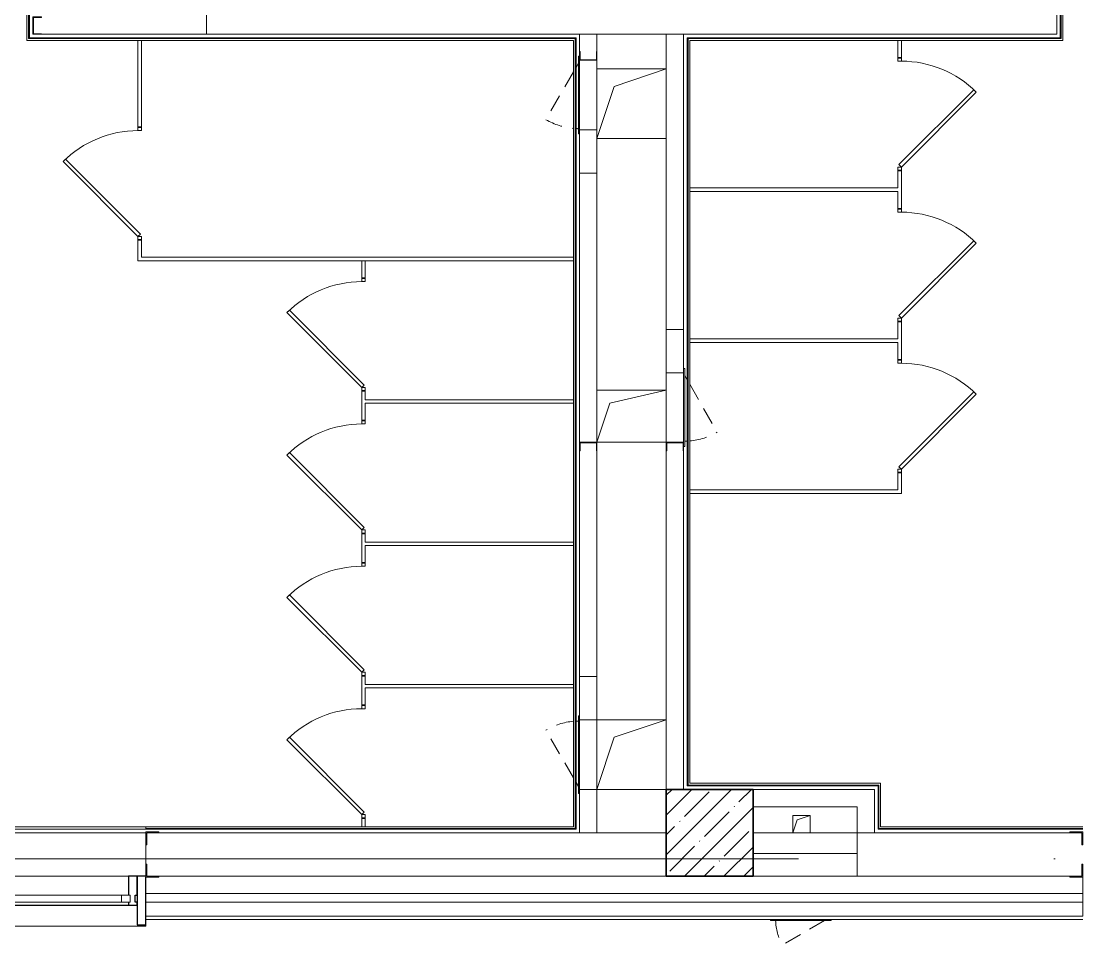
# Model space of a CAD drawing. Header units: millimetres. Extents: x 5993 to 95364, y 94667 to 143522.
# Drawn here: x 42367.9 to 42865.8, y 113910.1 to 114343.1 of the extents above; entities that cross this region are included whole.
import ezdxf

# ---------------------------------------------------------------- set-up
doc = ezdxf.new("R2010")
doc.units = ezdxf.units.MM
for name, pattern in [('200_ШТРИХ__ш1_п0_6_', [160, 100, -60]), ('200_ШТРИХ_ш1п0_6_', [160, 100, -60]), ('50_200_ШТРИХ_1Т_ш5_п1_п1_', [1400, 1000, -200, 0, -200]), ('Штрих короткий', [300, 150, -150])]:
    doc.linetypes.add(name, pattern=pattern)
for name, color, linetype, lineweight in [('0-2', 7, 'Continuous', 9), ('S-GRID-____-OTLN-1', 7, '50_200_ШТРИХ_1Т_ш5_п1_п1_', 9), ('Импосты витража', 7, 'Continuous', 9), ('Импосты витража-1', 7, 'Continuous', 25), ('Каркас_Импост', 7, 'Continuous', 13), ('Каркас_Импост-1', 7, 'Continuous', 9), ('Несущие колонны', 7, 'Continuous', 9), ('Несущие колонны-1', 7, 'Continuous', 35), ('Обобщенные модели', 7, 'Continuous', 9), ('Общие ребра', 7, 'Continuous', 9), ('Окна', 7, 'Continuous', 9), ('Открывание в плане-1', 7, '200_ШТРИХ__ш1_п0_6_', 9), ('Открывание-1', 7, 'Continuous', 9), ('Панель-1', 7, 'Continuous', 9), ('Перемычка-1', 7, 'Штрих короткий', 9), ('Перемычка_Пунктирные линии-1', 7, '200_ШТРИХ_ш1п0_6_', 9), ('Проем', 7, 'Continuous', 35), ('Стены', 7, 'Continuous', 9), ('Стены-1', 7, 'Continuous', 13)]:
    doc.layers.add(name, color=color, linetype=linetype, lineweight=lineweight)

# ---------------------------------------------------------------- blocks, each defined once
blk = doc.blocks.new('DOR_ДУ_распашная__1Ст_Прямоугольная_ШЕР - Вн_650х2100h_Кабинки С_у-17949503-АИ2_01_План напольных покрытий и плинтусов 1го этажа _Часть 2_')
at = {"layer": 'Каркас_Импост'}
for p, q in [((-305, 10), (-325, 10)), ((-305, -10), (-305, 10)), ((305, 10), (305, -10)), ((325, 10), (305, 10)), ((-325, -10), (-305, -10)), ((305, -10), (325, -10))]:
    blk.add_line(p, q, dxfattribs=at)
at = {"layer": 'Открывание-1'}
blk.add_arc((305, 10), 610, 135, 180, dxfattribs=at)
at = {"layer": 'Панель-1'}
for p, q in [((-126.3, 441.3), (-140.5, 427.2)), ((305, 10), (-126.3, 441.3)), ((-140.5, 427.2), (290.9, -4.1)), ((290.9, -4.1), (305, 10))]:
    blk.add_line(p, q, dxfattribs=at)
at = {"layer": 'Проем'}
for p, q in [((-325, 10), (-325, -10)), ((325, -10), (325, 10))]:
    blk.add_line(p, q, dxfattribs=at)
blk = doc.blocks.new('DOR_ДУ_распашная__1Ст_Прямоугольная_ШЕР - Вн_650х2100h_Кабинки С_у-19996353-АИ2_01_План напольных покрытий и плинтусов 1го этажа _Часть 2_')
at = {"layer": 'Каркас_Импост'}
for p, q in [((-305, 10), (-325, 10)), ((-305, -10), (-305, 10)), ((305, 10), (305, -10)), ((325, 10), (305, 10)), ((-325, -10), (-305, -10)), ((305, -10), (325, -10))]:
    blk.add_line(p, q, dxfattribs=at)
at = {"layer": 'Открывание-1'}
blk.add_arc((-305, 10), 610, 360, 45, dxfattribs=at)
at = {"layer": 'Панель-1'}
for p, q in [((126.3, 441.3), (-305, 10)), ((140.5, 427.2), (126.3, 441.3)), ((-290.9, -4.1), (140.5, 427.2)), ((-305, 10), (-290.9, -4.1))]:
    blk.add_line(p, q, dxfattribs=at)
at = {"layer": 'Проем'}
for p, q in [((-325, 10), (-325, -10)), ((325, -10), (325, 10))]:
    blk.add_line(p, q, dxfattribs=at)
blk = doc.blocks.new('DOR_ДУ_распашная__1Ст_Прямоугольная_ШЕР - Вн_650х2100h_Кабинки С_у-17949507-АИ2_01_План напольных покрытий и плинтусов 1го этажа _Часть 2_')
at = {"layer": 'Каркас_Импост'}
for p, q in [((-325, 10), (-305, 10)), ((-305, 10), (-305, -10)), ((305, 10), (325, 10)), ((305, -10), (305, 10)), ((-305, -10), (-325, -10)), ((325, -10), (305, -10))]:
    blk.add_line(p, q, dxfattribs=at)
at = {"layer": 'Открывание-1'}
blk.add_arc((305, -10), 610, 180, 225, dxfattribs=at)
at = {"layer": 'Панель-1'}
for p, q in [((-140.5, -427.2), (290.9, 4.1)), ((290.9, 4.1), (305, -10)), ((305, -10), (-126.3, -441.3)), ((-126.3, -441.3), (-140.5, -427.2))]:
    blk.add_line(p, q, dxfattribs=at)
at = {"layer": 'Проем'}
for p, q in [((-325, -10), (-325, 10)), ((325, 10), (325, -10))]:
    blk.add_line(p, q, dxfattribs=at)
blk = doc.blocks.new('BSC_Колонна _Прямоугольная - 500х500-V70-АИ2_01_План напольных покрытий и плинтусов 1го этажа _Часть 2_')
at = {"layer": 'Несущие колонны'}
h = blk.add_hatch(dxfattribs=at)
h.set_pattern_fill('FP_80', color=256, style=0, pattern_type=2)
h.set_pattern_definition([(45, (-13000, -150), (-114.0493, 114.0493), []), (45, (-12885.95, -150), (-114.0493, 114.0493), [201.612, -40.322, 3.353, -36.97])])
h.paths.add_polyline_path([(-250, -250), (250, -250), (250, 250), (-250, 250), (-250, 200.1)], flags=0)
at = {"layer": 'Несущие колонны-1'}
for p, q in [((250, 250), (-250, 250)), ((-250, 250), (-250, -250)), ((250, -250), (250, 250)), ((-250, -250), (250, -250))]:
    blk.add_line(p, q, dxfattribs=at)
blk = doc.blocks.new('Проем_Дверь_Прямоугольный - 1000х2700h_витражные проемы-25985460-АИ2_01_План напольных покрытий и плинтусов 1го этажа _Часть 2_')
at = {"layer": 'Перемычка-1'}
for p, q in [((500, 125), (-500, 125)), ((500, -125), (-500, -125))]:
    blk.add_line(p, q, dxfattribs=at)
blk = doc.blocks.new('PNS_Панель прямоугольная2 - Нр_Стекло - 40мм-26233822-АИ2_01_План напольных покрытий и плинтусов 1го этажа _Часть 2_')
at = {"layer": 'Каркас_Импост'}
for p, q in [((-410, 0), (-410, 40)), ((-410, 40), (-360, 40)), ((-360, 40), (-360, 0)), ((410, 40), (360, 40)), ((360, 40), (360, 0)), ((410, 0), (410, 40)), ((-360, 0), (-410, 0)), ((360, 0), (410, 0))]:
    blk.add_line(p, q, dxfattribs=at)
at = {"layer": 'Каркас_Импост-1'}
for p, q in [((-360, 40), (360, 40)), ((-360, 0), (360, 0))]:
    blk.add_line(p, q, dxfattribs=at)
blk = doc.blocks.new('Прямоугольный импост - Откос НВФ_50х280 мм-V155-АИ2_01_План напольных покрытий и плинтусов 1го этажа _Часть 2_')
at = {"layer": 'Импосты витража-1'}
for p, q in [((-50, 130), (0, 130)), ((-50, -150), (-50, 130)), ((0, 130), (0, -144)), ((0, -150), (-50, -150))]:
    blk.add_line(p, q, dxfattribs=at)
blk = doc.blocks.new('Прямоугольный импост - Импост структурный с накладкой - 150мм-V143-АИ2_01_План напольных покрытий и плинтусов 1го этажа _Часть 2_')
at = {"layer": 'Импосты витража-1'}
for p, q in [((-25, 0), (-25, 17)), ((-25, 17), (25, 17)), ((25, 0), (15, 0)), ((15, 0), (15, -40)), ((25, 17), (25, 0)), ((-25, -150), (-25, -40)), ((15, -40), (25, -40)), ((25, -40), (25, -150)), ((25, -150), (-25, -150))]:
    blk.add_line(p, q, dxfattribs=at)
blk = doc.blocks.new('Прямоугольный импост - Импост структурный с накладкой - 150мм-25656008-АИ2_01_План напольных покрытий и плинтусов 1го этажа _Часть 2_')
at = {"layer": 'Импосты витража'}
for p, q in [((8850, -100), (9650, -100)), ((8850, -267), (9650, -267))]:
    blk.add_line(p, q, dxfattribs=at)
blk = doc.blocks.new('Фахверк_СКБ_Уголок - 250_2700-27497298-АИ2_01_План напольных покрытий и плинтусов 1го этажа _Часть 2_')
at = {"layer": 'Обобщенные модели'}
for p, q in [((200, 181), (125, 181)), ((125, 181), (125, 106)), ((131, 106), (131, 175)), ((131, 175), (200, 175)), ((200, 175), (200, 181)), ((125, 106), (131, 106)), ((131, -6), (125, -6)), ((125, -6), (125, -81)), ((131, -75), (131, -6)), ((125, -81), (200, -81)), ((200, -75), (131, -75)), ((200, -81), (200, -75))]:
    blk.add_line(p, q, dxfattribs=at)
blk = doc.blocks.new('154_Фахверк_СКБ_Швеллер - Тип_100_4010-27789772-АИ2_01_План напольных покрытий и плинтусов 1го этажа _Часть 2_')
at = {"layer": 'Обобщенные модели'}
for p, q in [((175, 50), (125, 50)), ((125, 50), (125, -50)), ((128, 47), (175, 47)), ((128, -47), (128, 47)), ((175, 47), (175, 50)), ((125, -50), (175, -50)), ((175, -47), (128, -47)), ((175, -50), (175, -47))]:
    blk.add_line(p, q, dxfattribs=at)
blk = doc.blocks.new('AR_Отверстие Ниша - Лючок-32401328-АИ2_01_План напольных покрытий и плинтусов 1го этажа _Часть 2_')
at = {"layer": 'Окна'}
for p, q in [((200, 50), (-200, 50)), ((200, -50), (200, 50)), ((-200, -50), (200, -50))]:
    blk.add_line(p, q, dxfattribs=at)
blk = doc.blocks.new('Л_Общий_Лючок - Лючок-V183-АИ2_01_План напольных покрытий и плинтусов 1го этажа _Часть 2_')
at = {"layer": 'Окна'}
for p, q in [((424, 6), (-24, 6)), ((-24, 6), (-24, 0)), ((-24, 0), (0, 0)), ((424, 6), (424, 0))]:
    blk.add_line(p, q, dxfattribs=at)
at = {"layer": 'Открывание в плане-1'}
for p, q in [((66.6, 35), (342, 194)), ((16.4, 6), (40.6, 20))]:
    blk.add_line(p, q, dxfattribs=at)
for start, end in [(5.19477, 30), (0.89053, 2.96844)]:
    blk.add_arc((6, 0), 388, start, end, dxfattribs=at)
blk = doc.blocks.new('AR_Отверстие Ниша - Лючок-32401394-АИ2_01_План напольных покрытий и плинтусов 1го этажа _Часть 2_')
at = {"layer": 'Окна'}
for p, q in [((-200, 50), (200, 50)), ((-200, -50), (-200, 50)), ((200, 50), (200, -50)), ((200, -50), (-200, -50))]:
    blk.add_line(p, q, dxfattribs=at)
blk = doc.blocks.new('Л_Общий_Лючок - Лючок-V187-АИ2_01_План напольных покрытий и плинтусов 1го этажа _Часть 2_')
at = {"layer": 'Окна'}
for p, q in [((-24, 0), (-24, -6)), ((0, 0), (-24, 0)), ((424, 0), (400, 0)), ((424, 0), (424, -6)), ((-24, -6), (424, -6))]:
    blk.add_line(p, q, dxfattribs=at)
at = {"layer": 'Открывание в плане-1'}
for p, q in [((333.4, -35), (58, -194)), ((383.6, -6), (359.4, -20))]:
    blk.add_line(p, q, dxfattribs=at)
for start, end in [(180.89053, 182.96844), (185.19477, 210)]:
    blk.add_arc((394, 0), 388, start, end, dxfattribs=at)
blk = doc.blocks.new('AR_Отверстие Ниша - Лючок-32401362-АИ2_01_План напольных покрытий и плинтусов 1го этажа _Часть 2_')
at = {"layer": 'Окна'}
for p, q in [((-200, 50), (200, 50)), ((-200, -50), (-200, 50)), ((200, -50), (-200, -50))]:
    blk.add_line(p, q, dxfattribs=at)
blk = doc.blocks.new('Л_Общий_Лючок - Лючок-29684007-АИ2_01_План напольных покрытий и плинтусов 1го этажа _Часть 2_')
at = {"layer": 'Окна'}
for p, q in [((-24, 0), (-24, -6)), ((424, 0), (400, 0)), ((424, 0), (424, -6)), ((-24, -6), (424, -6))]:
    blk.add_line(p, q, dxfattribs=at)
at = {"layer": 'Открывание в плане-1'}
for p, q in [((16.4, -6), (40.6, -20)), ((66.6, -35), (342, -194))]:
    blk.add_line(p, q, dxfattribs=at)
for start, end in [(330, 354.80523), (357.03156, 359.10947)]:
    blk.add_arc((6, 0), 388, start, end, dxfattribs=at)
blk = doc.blocks.new('АР_Перемычка1 - АР_Перемычка 2-29735980-АИ2_01_План напольных покрытий и плинтусов 1го этажа _Часть 2_')
at = {"layer": 'Перемычка_Пунктирные линии-1'}
for p, q in [((400, 50), (650, 50)), ((650, 50), (650, -50)), ((400, -50), (650, -50))]:
    blk.add_line(p, q, dxfattribs=at)
blk = doc.blocks.new('АР_Перемычка1 - АР_Перемычка 2-29736470-АИ2_01_План напольных покрытий и плинтусов 1го этажа _Часть 2_')
at = {"layer": 'Перемычка_Пунктирные линии-1'}
for p, q in [((-250, 50), (0, 50)), ((-250, 50), (-250, -50)), ((-250, -50), (0, -50))]:
    blk.add_line(p, q, dxfattribs=at)
blk = doc.blocks.new('АР_Перемычка1 - АР_Перемычка 2-29726355-АИ2_01_План напольных покрытий и плинтусов 1го этажа _Часть 2_')
at = {"layer": 'Перемычка_Пунктирные линии-1'}
for p, q in [((-250, 50), (0, 50)), ((-250, 50), (-250, -50)), ((400, 50), (650, 50)), ((650, -50), (650, 50)), ((-250, -50), (0, -50)), ((400, -50), (650, -50))]:
    blk.add_line(p, q, dxfattribs=at)
blk = doc.blocks.new('154_Фахверк_СКБ_Швеллер - Тип_100_4010_1-28088705-АИ2_01_План напольных покрытий и плинтусов 1го этажа _Часть 2_')
at = {"layer": 'Обобщенные модели'}
for p, q in [((175, 50), (125, 50)), ((125, 50), (125, -50)), ((128, 47), (175, 47)), ((128, -47), (128, 47)), ((175, 47), (175, 50)), ((125, -50), (175, -50)), ((175, -47), (128, -47)), ((175, -50), (175, -47))]:
    blk.add_line(p, q, dxfattribs=at)
blk = doc.blocks.new('AR_Отверстие прямоугольное _в плите_ - AR_Отверстие прямоугольное _в плите_-30459211-АИ2_01_План напольных покрытий и плинтусов 1го этажа _Часть 2_')
at = {"layer": 'Обобщенные модели'}
for p, q in [((200, 200), (-200, 200)), ((-100, 100), (200, 200)), ((-200, -200), (-100, 100)), ((-200, -200), (200, -200))]:
    blk.add_line(p, q, dxfattribs=at)
blk = doc.blocks.new('AR_Отверстие прямоугольное _в плите_ - AR_Отверстие прямоугольное _в плите_-V203-АИ2_01_План напольных покрытий и плинтусов 1го этажа _Часть 2_')
at = {"layer": 'Обобщенные модели'}
for p, q in [((200, 150), (-200, 150)), ((-125, 75), (200, 150)), ((-200, -150), (-125, 75)), ((-200, -150), (200, -150))]:
    blk.add_line(p, q, dxfattribs=at)
blk = doc.blocks.new('AR_Отверстие прямоугольное _в плите_ - AR_Отверстие прямоугольное _в плите_-30459868-АИ2_01_План напольных покрытий и плинтусов 1го этажа _Часть 2_')
at = {"layer": 'Обобщенные модели'}
for p, q in [((50, 50), (-50, 50)), ((-50, 50), (-50, -50)), ((-50, -50), (-25, 25)), ((-25, 25), (50, 50)), ((50, -50), (50, 50))]:
    blk.add_line(p, q, dxfattribs=at)
blk = doc.blocks.new('DOR_Люк-Решетка_Прямоугольный - Люк_300х400h ПЛК_цоколь-28750901-АИ2_01_План напольных покрытий и плинтусов 1го этажа _Часть 2_')
at = {"layer": 'Каркас_Импост-1'}
for p, q in [((-175, 10), (-175, 15)), ((175, 15), (-175, 15)), ((175, 15), (175, 10))]:
    blk.add_line(p, q, dxfattribs=at)
at = {"layer": 'Открывание в плане-1'}
blk.add_line((-136.3, 15), (106.1, 155), dxfattribs=at)
blk.add_arc((-145, 10), 290, 0.99289, 30, dxfattribs=at)
blk = doc.blocks.new('Отлив_СКБ - Отлив витража_120_НВФ-31885283-АИ2_01_План напольных покрытий и плинтусов 1го этажа _Часть 2_')
at = {"layer": 'Окна'}
for p, q in [((950, -2), (50, -2)), ((0, -120), (0, -113)), ((0, -120), (1000, -120)), ((1000, -113), (1000, -120))]:
    blk.add_line(p, q, dxfattribs=at)

msp = doc.modelspace()

# ---------------------------------------------------------------- linework, layer by layer
at = {"layer": 'S-GRID-____-OTLN-1', "color": 251, "ltscale": 0.6, "true_color": 0x636466}
msp.add_line((50293.31, 113950.37), (41443.97, 113950.37), dxfattribs=at)
at = {"layer": 'Общие ребра'}
for p, q in [((42855.64, 114575.08), (42855.64, 114335.37)), ((42371.33, 114335.37), (42371.33, 114346.77)), ((42371.33, 114334.97), (42371.33, 114335.37)), ((42627.73, 114334.97), (42371.33, 114334.97)), ((42627.73, 114334.97), (42627.73, 114334.15)), ((42627.73, 113964.62), (42627.73, 114334.15)), ((42680.64, 113984.97), (42680.64, 114334.97)), ((42680.64, 114334.97), (42681.45, 114334.97)), ((42681.45, 114334.97), (42855.64, 114334.97)), ((42855.64, 114335.37), (42855.64, 114334.97)), ((42681.45, 113984.97), (42680.64, 113984.97)), ((42769.77, 113984.97), (42681.45, 113984.97)), ((42769.77, 113984.97), (42770.17, 113984.97)), ((42770.17, 113964.62), (42770.17, 113984.97)), ((42626.92, 113964.62), (42426.28, 113964.62)), ((42627.73, 113964.62), (42626.92, 113964.62)), ((42770.99, 113964.62), (42770.17, 113964.62)), ((42865.81, 113964.62), (42770.99, 113964.62)), ((42865.81, 113934.09), (42426.28, 113934.09)), ((42865.81, 113930.02), (42426.28, 113930.02))]:
    msp.add_line(p, q, dxfattribs=at)
at = {"layer": 'Стены'}
for p, q in [((42344.88, 113965.43), (42426.28, 113965.43)), ((42426.28, 113964.21), (42344.88, 113964.21)), ((42344.88, 113962.58), (42426.28, 113962.58))]:
    msp.add_line(p, q, dxfattribs=at)
at = {"layer": 'Стены-1'}
for p, q in [((42855.23, 114575.49), (42855.23, 114335.37)), ((42856.45, 114335.37), (42856.45, 114574.27)), ((42454.76, 114357.35), (42454.76, 114337)), ((42853.6, 114337), (42853.6, 114357.35)), ((42370.52, 114346.77), (42370.52, 114335.37)), ((42371.74, 114335.37), (42371.74, 114346.77)), ((42454.76, 114337), (42454.76, 114345.14)), ((42377.44, 114337), (42454.76, 114337)), ((42454.76, 114337), (42853.6, 114337)), ((42637.9, 114337), (42629.77, 114337)), ((42629.77, 114337), (42629.77, 114328.86)), ((42637.9, 114328.86), (42637.9, 114337)), ((42678.6, 114337), (42670.46, 114337)), ((42670.46, 114337), (42670.46, 114178.28)), ((42678.6, 114180.23), (42678.6, 114337)), ((42370.52, 114335.37), (42370.52, 114334.97)), ((42370.52, 114334.97), (42370.52, 114334.15)), ((42370.52, 114334.15), (42626.92, 114334.15)), ((42628.14, 114335.37), (42371.74, 114335.37)), ((42424.24, 114334.15), (42422.61, 114334.15)), ((42422.61, 114334.15), (42422.61, 114293.46)), ((42424.24, 114293.46), (42424.24, 114334.15)), ((42626.92, 114334.15), (42626.92, 113965.43)), ((42628.14, 114334.97), (42628.14, 114335.37)), ((42628.14, 114334.15), (42628.14, 114334.97)), ((42628.14, 113964.21), (42628.14, 114334.15)), ((42680.23, 114335.37), (42680.23, 113984.56)), ((42680.64, 114335.37), (42680.23, 114335.37)), ((42681.45, 114335.37), (42680.64, 114335.37)), ((42855.23, 114335.37), (42681.45, 114335.37)), ((42681.45, 113985.78), (42681.45, 114334.15)), ((42681.45, 114334.15), (42856.45, 114334.15)), ((42780.75, 114334.15), (42779.13, 114334.15)), ((42779.13, 114334.15), (42779.13, 114326.01)), ((42780.75, 114326.01), (42780.75, 114334.15)), ((42856.45, 114334.97), (42856.45, 114335.37)), ((42856.45, 114334.15), (42856.45, 114334.97)), ((42637.9, 114145.72), (42637.9, 114292.23)), ((42629.77, 114290.28), (42629.77, 114145.72)), ((42779.13, 114273.11), (42779.13, 114264.97)), ((42780.75, 114255.2), (42780.75, 114273.11)), ((42779.13, 114264.97), (42681.45, 114264.97)), ((42681.45, 114264.97), (42681.45, 114263.34)), ((42681.45, 114263.34), (42779.13, 114263.34)), ((42779.13, 114263.34), (42779.13, 114255.2)), ((42422.61, 114240.55), (42422.61, 114232.41)), ((42424.24, 114232.41), (42424.24, 114240.55)), ((42422.61, 114232.41), (42422.61, 114230.78)), ((42626.92, 114232.41), (42424.24, 114232.41)), ((42626.92, 114230.78), (42626.92, 114232.41)), ((42422.61, 114230.78), (42626.92, 114230.78)), ((42529.24, 114230.78), (42527.61, 114230.78)), ((42527.61, 114230.78), (42527.61, 114222.64)), ((42529.24, 114222.64), (42529.24, 114230.78)), ((42779.13, 114202.29), (42779.13, 114194.15)), ((42780.75, 114184.39), (42780.75, 114202.29)), ((42779.13, 114194.15), (42681.45, 114194.15)), ((42681.45, 114194.15), (42681.45, 114192.52)), ((42681.45, 114192.52), (42779.13, 114192.52)), ((42779.13, 114192.52), (42779.13, 114184.39)), ((42527.61, 114169.73), (42527.61, 114155.9)), ((42529.24, 114165.66), (42529.24, 114169.73)), ((42626.92, 114165.66), (42529.24, 114165.66)), ((42529.24, 114155.9), (42529.24, 114164.04)), ((42529.24, 114164.04), (42626.92, 114164.04)), ((42626.92, 114164.04), (42626.92, 114165.66)), ((42629.77, 114141.65), (42629.77, 114017.44)), ((42637.9, 114015.49), (42637.9, 114141.65)), ((42670.46, 114141.65), (42670.46, 113982.93)), ((42678.6, 113982.93), (42678.6, 114141.65)), ((42779.13, 114131.48), (42779.13, 114123.34)), ((42780.75, 114123.34), (42780.75, 114131.48)), ((42779.13, 114123.34), (42681.45, 114123.34)), ((42681.45, 114123.34), (42681.45, 114121.71)), ((42780.75, 114121.71), (42780.75, 114123.34)), ((42681.45, 114121.71), (42780.75, 114121.71)), ((42527.61, 114102.99), (42527.61, 114089.15)), ((42529.24, 114098.92), (42529.24, 114102.99)), ((42626.92, 114098.92), (42529.24, 114098.92)), ((42529.24, 114089.15), (42529.24, 114097.29)), ((42529.24, 114097.29), (42626.92, 114097.29)), ((42626.92, 114097.29), (42626.92, 114098.92)), ((42527.61, 114036.25), (42527.61, 114022.41)), ((42529.24, 114032.18), (42529.24, 114036.25)), ((42626.92, 114032.18), (42529.24, 114032.18)), ((42529.24, 114022.41), (42529.24, 114030.55)), ((42529.24, 114030.55), (42626.92, 114030.55)), ((42626.92, 114030.55), (42626.92, 114032.18)), ((42637.9, 113962.58), (42637.9, 113982.93)), ((42680.23, 113984.56), (42680.64, 113984.56)), ((42680.64, 113984.56), (42681.45, 113984.56)), ((42769.77, 113985.78), (42681.45, 113985.78)), ((42681.45, 113984.56), (42769.77, 113984.56)), ((42768.14, 113982.93), (42711.16, 113982.93)), ((42768.14, 113974.79), (42768.14, 113982.93)), ((42770.17, 113985.78), (42769.77, 113985.78)), ((42769.77, 113984.56), (42769.77, 113964.21)), ((42770.99, 113985.78), (42770.17, 113985.78)), ((42770.99, 113965.43), (42770.99, 113985.78)), ((42629.77, 113980.98), (42629.77, 113962.58)), ((42711.16, 113974.79), (42760, 113974.79)), ((42760, 113974.79), (42760, 113962.58)), ((42768.14, 113962.58), (42768.14, 113974.79)), ((42527.61, 113969.5), (42527.61, 113965.43)), ((42529.24, 113965.43), (42529.24, 113969.5)), ((42626.92, 113965.43), (42426.28, 113965.43)), ((42426.28, 113965.43), (42426.28, 113964.21)), ((42426.28, 113964.21), (42626.92, 113964.21)), ((42527.61, 113965.43), (42529.24, 113965.43)), ((42626.92, 113964.21), (42627.73, 113964.21)), ((42627.73, 113964.21), (42628.14, 113964.21)), ((42769.77, 113964.21), (42770.17, 113964.21)), ((42770.17, 113964.21), (42770.99, 113964.21)), ((42865.81, 113965.43), (42770.99, 113965.43)), ((42770.99, 113964.21), (42865.81, 113964.21)), ((42670.46, 113962.58), (42432.38, 113962.58)), ((42629.77, 113962.58), (42637.9, 113962.58)), ((42760, 113962.58), (42711.16, 113962.58)), ((42768.14, 113962.58), (42760, 113962.58)), ((42760, 113962.58), (42760, 113942.23)), ((42760, 113962.58), (42768.14, 113962.58)), ((42760, 113952.82), (42760, 113962.58)), ((42859.71, 113962.58), (42768.14, 113962.58)), ((42426.28, 113956.97), (42426.28, 113947.85)), ((42711.16, 113952.82), (42760, 113952.82)), ((42426.28, 113941.75), (42426.28, 113923.51)), ((42432.38, 113942.23), (42670.46, 113942.23)), ((42670.46, 113942.23), (42432.38, 113942.23)), ((42859.71, 113942.23), (42711.16, 113942.23)), ((42760, 113942.23), (42768.14, 113942.23)), ((42768.14, 113942.23), (42859.71, 113942.23)), ((42865.81, 113923.51), (42865.81, 113941.75)), ((42865.81, 113923.51), (42426.28, 113923.51)), ((42426.28, 113923.51), (42426.28, 113921.88)), ((42426.28, 113923.51), (42865.81, 113923.51)), ((42426.28, 113921.88), (42865.81, 113921.88))]:
    msp.add_line(p, q, dxfattribs=at)

# ---------------------------------------------------------------- block references
at = {"layer": '0-2', "xscale": 0.08139549610658335, "yscale": 0.08139549610658335, "zscale": 0.08139549610658335}
for name, p in [('154_Фахверк_СКБ_Швеллер - Тип_100_4010-27789772-АИ2_01_План напольных покрытий и плинтусов 1го этажа _Часть 2_', (42363.2, 114341.07)), ('AR_Отверстие прямоугольное _в плите_ - AR_Отверстие прямоугольное _в плите_-30459211-АИ2_01_План напольных покрытий и плинтусов 1го этажа _Часть 2_', (42654.18, 114304.44)), ('AR_Отверстие прямоугольное _в плите_ - AR_Отверстие прямоугольное _в плите_-V203-АИ2_01_План напольных покрытий и плинтусов 1го этажа _Часть 2_', (42654.18, 114157.93)), ('AR_Отверстие прямоугольное _в плите_ - AR_Отверстие прямоугольное _в плите_-30459211-АИ2_01_План напольных покрытий и плинтусов 1го этажа _Часть 2_', (42654.18, 113999.21)), ('BSC_Колонна _Прямоугольная - 500х500-V70-АИ2_01_План напольных покрытий и плинтусов 1го этажа _Часть 2_', (42690.81, 113962.58)), ('AR_Отверстие прямоугольное _в плите_ - AR_Отверстие прямоугольное _в плите_-30459868-АИ2_01_План напольных покрытий и плинтусов 1го этажа _Часть 2_', (42733.95, 113966.65)), ('Фахверк_СКБ_Уголок - 250_2700-27497298-АИ2_01_План напольных покрытий и плинтусов 1го этажа _Часть 2_', (42416.1, 113948.34)), ('Проем_Дверь_Прямоугольный - 1000х2700h_витражные проемы-25985460-АИ2_01_План напольных покрытий и плинтусов 1го этажа _Часть 2_', (42385.58, 113952.41)), ('Прямоугольный импост - Импост структурный с накладкой - 150мм-25656008-АИ2_01_План напольных покрытий и плинтусов 1го этажа _Часть 2_', (41632.67, 113950.37)), ('PNS_Панель прямоугольная2 - Нр_Стекло - 40мм-26233822-АИ2_01_План напольных покрытий и плинтусов 1го этажа _Часть 2_', (42385.58, 113930.02)), ('Отлив_СКБ - Отлив витража_120_НВФ-31885283-АИ2_01_План напольных покрытий и плинтусов 1го этажа _Часть 2_', (42344.88, 113928.64))]:
    msp.add_blockref(name, p, dxfattribs=at)
for name, p, rotation in [('Л_Общий_Лючок - Лючок-29684007-АИ2_01_План напольных покрытий и плинтусов 1го этажа _Часть 2_', (42629.77, 114324.79), 269.9999999999997), ('154_Фахверк_СКБ_Швеллер - Тип_100_4010_1-28088705-АИ2_01_План напольных покрытий и плинтусов 1го этажа _Часть 2_', (42633.84, 114314.62), 89.9999999999997), ('AR_Отверстие Ниша - Лючок-32401362-АИ2_01_План напольных покрытий и плинтусов 1го этажа _Часть 2_', (42633.84, 114308.51), 89.9999999999997), ('DOR_ДУ_распашная__1Ст_Прямоугольная_ШЕР - Вн_650х2100h_Кабинки С_у-17949503-АИ2_01_План напольных покрытий и плинтусов 1го этажа _Часть 2_', (42779.94, 114299.56), 269.9999999999989), ('DOR_ДУ_распашная__1Ст_Прямоугольная_ШЕР - Вн_650х2100h_Кабинки С_у-19996353-АИ2_01_План напольных покрытий и плинтусов 1го этажа _Часть 2_', (42423.43, 114267), 90), ('АР_Перемычка1 - АР_Перемычка 2-29736470-АИ2_01_План напольных покрытий и плинтусов 1го этажа _Часть 2_', (42633.84, 114292.23), 89.9999999999997), ('DOR_ДУ_распашная__1Ст_Прямоугольная_ШЕР - Вн_650х2100h_Кабинки С_у-17949503-АИ2_01_План напольных покрытий и плинтусов 1го этажа _Часть 2_', (42779.94, 114228.75), 269.9999999999989), ('DOR_ДУ_распашная__1Ст_Прямоугольная_ШЕР - Вн_650х2100h_Кабинки С_у-17949507-АИ2_01_План напольных покрытий и плинтусов 1го этажа _Часть 2_', (42528.43, 114196.19), 270.0000000000007), ('АР_Перемычка1 - АР_Перемычка 2-29735980-АИ2_01_План напольных покрытий и плинтусов 1го этажа _Часть 2_', (42674.53, 114145.72), 89.9999999999997), ('DOR_ДУ_распашная__1Ст_Прямоугольная_ШЕР - Вн_650х2100h_Кабинки С_у-17949503-АИ2_01_План напольных покрытий и плинтусов 1го этажа _Часть 2_', (42779.94, 114157.93), 269.9999999999989), ('AR_Отверстие Ниша - Лючок-32401328-АИ2_01_План напольных покрытий и плинтусов 1го этажа _Часть 2_', (42674.53, 114162), 89.9999999999997), ('Л_Общий_Лючок - Лючок-V183-АИ2_01_План напольных покрытий и плинтусов 1го этажа _Часть 2_', (42678.6, 114178.28), 269.9999999999996), ('DOR_ДУ_распашная__1Ст_Прямоугольная_ШЕР - Вн_650х2100h_Кабинки С_у-17949507-АИ2_01_План напольных покрытий и плинтусов 1го этажа _Часть 2_', (42528.43, 114129.44), 270.0000000000007), ('154_Фахверк_СКБ_Швеллер - Тип_100_4010-27789772-АИ2_01_План напольных покрытий и плинтусов 1го этажа _Часть 2_', (42633.84, 114155.9), 269.9999999999997), ('154_Фахверк_СКБ_Швеллер - Тип_100_4010-27789772-АИ2_01_План напольных покрытий и плинтусов 1го этажа _Часть 2_', (42674.53, 114155.9), 269.9999999999997), ('DOR_ДУ_распашная__1Ст_Прямоугольная_ШЕР - Вн_650х2100h_Кабинки С_у-17949507-АИ2_01_План напольных покрытий и плинтусов 1го этажа _Часть 2_', (42528.43, 114062.7), 270.0000000000007), ('АР_Перемычка1 - АР_Перемычка 2-29726355-АИ2_01_План напольных покрытий и плинтусов 1го этажа _Часть 2_', (42633.84, 113982.93), 89.9999999999997), ('DOR_ДУ_распашная__1Ст_Прямоугольная_ШЕР - Вн_650х2100h_Кабинки С_у-19996353-АИ2_01_План напольных покрытий и плинтусов 1го этажа _Часть 2_', (42528.43, 113995.95), 90.00000000000065), ('Л_Общий_Лючок - Лючок-V187-АИ2_01_План напольных покрытий и плинтусов 1го этажа _Часть 2_', (42629.77, 114015.49), 269.9999999999997), ('AR_Отверстие Ниша - Лючок-32401394-АИ2_01_План напольных покрытий и плинтусов 1го этажа _Часть 2_', (42633.84, 113999.21), 89.9999999999997), ('Фахверк_СКБ_Уголок - 250_2700-27497298-АИ2_01_План напольных покрытий и плинтусов 1го этажа _Часть 2_', (42875.99, 113956.48), 180), ('DOR_Люк-Решетка_Прямоугольный - Люк_300х400h ПЛК_цоколь-28750901-АИ2_01_План напольных покрытий и плинтусов 1го этажа _Часть 2_', (42733.54, 113922.7), 180)]:
    msp.add_blockref(name, p, dxfattribs=dict(at, rotation=rotation))
at = {"layer": '0-2', "extrusion": (0, 0, -1), "xscale": 0.08139549610658335, "yscale": 0.08139549610658335, "zscale": 0.08139549610658335, "rotation": 180}
for name, p in [('Прямоугольный импост - Импост структурный с накладкой - 150мм-V143-АИ2_01_План напольных покрытий и плинтусов 1го этажа _Часть 2_', (-42420.17, 113930.02)), ('Прямоугольный импост - Откос НВФ_50х280 мм-V155-АИ2_01_План напольных покрытий и плинтусов 1го этажа _Часть 2_', (-42426.28, 113930.02))]:
    msp.add_blockref(name, p, dxfattribs=at)

doc.saveas('drawing.dxf')
